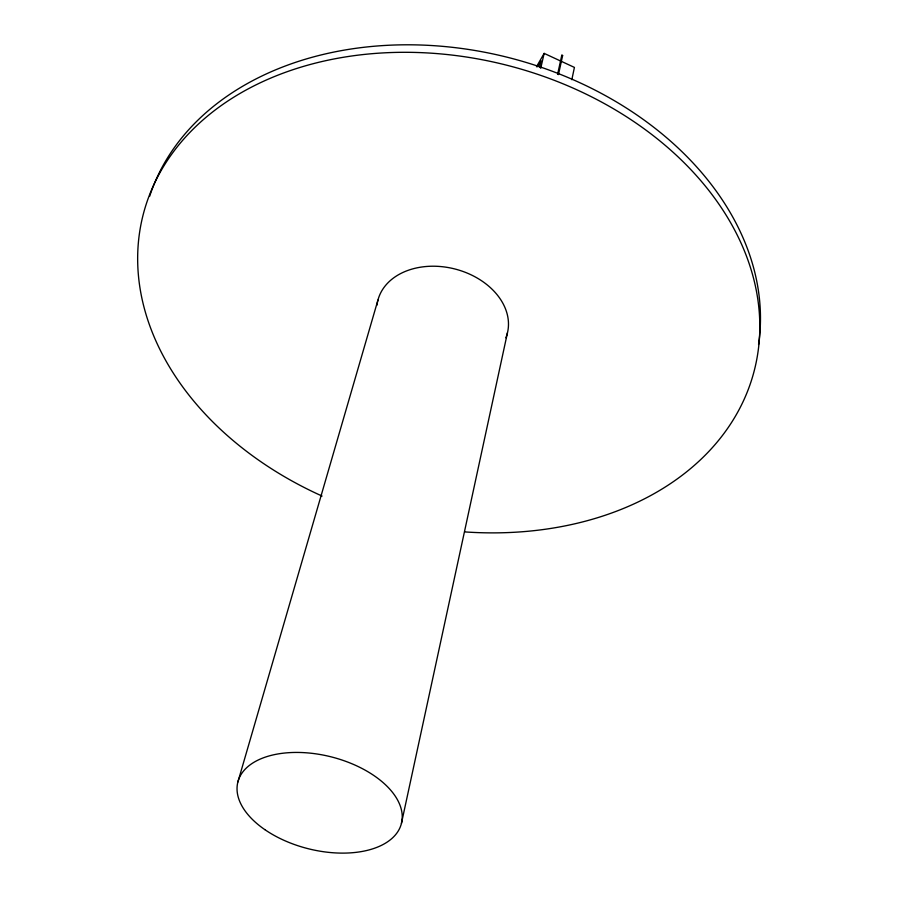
<?xml version="1.0" encoding="UTF-8"?>
<svg xmlns="http://www.w3.org/2000/svg" width="898" height="898" viewBox="0 0 898 898"><rect width="100%" height="100%" fill="white"/><g stroke="black" fill="none" stroke-linecap="round" stroke-linejoin="round"><path stroke-width="1.35" d="M561.789 55.261L562.642 55.541L561.8 55.238L557.568 74.411M571.835 79.698L574.417 67.406L544.154 53.386L536.476 66.766M401.428 823.41L507.437 332.855M558.466 74.601L562.631 55.564M539.474 67.473L541.045 60.694L537.554 66.766M540.708 68.327L544.154 53.386M237.88 782.023L377.946 300.089M322.079 496.055A315.344 234.67 14.2 0 1 228.855 100.34A315.344 234.67 14.2 0 1 732.959 226.891A315.344 234.67 14.2 0 1 464.962 531.919M149.64 196.303A313.997 234.558 14.2 0 1 504.508 56.563A313.997 234.558 14.2 0 1 758.563 344.495M376.98 305.163A66.789 49.401 14.2 0 1 454.725 268.94A66.789 49.401 14.2 0 1 505.877 337.783M264.798 829.606A84.356 47.336 14.2 0 0 400.553 826.25A84.356 47.336 14.2 0 0 293.567 752.468A84.356 47.336 14.2 0 0 264.798 829.606"/></g></svg>
